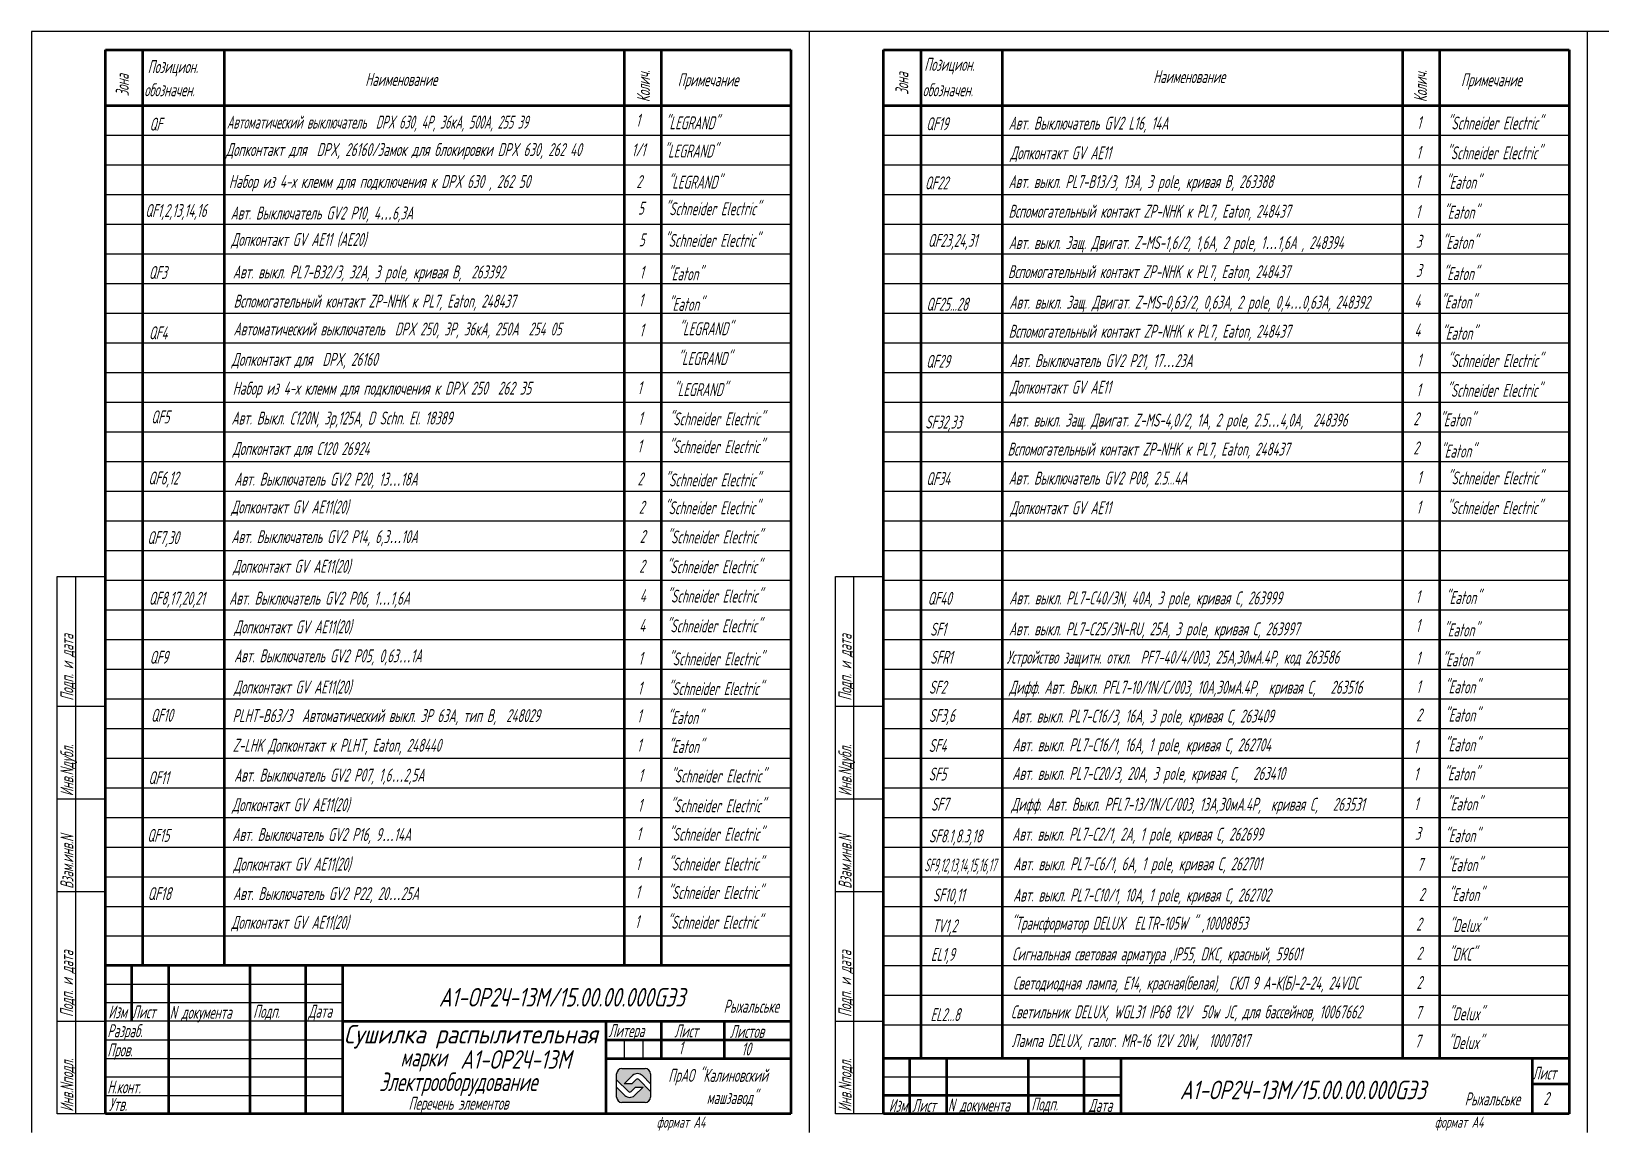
# Model space of a CAD drawing. Header units: millimetres. Extents: x 14016 to 19364, y 4274 to 5404.
# Drawn here: x 14016 to 14439.5, y 4570.8 to 4867.6 of the extents above; entities that cross this region are included whole.
import ezdxf
from ezdxf.enums import TextEntityAlignment as Align

# ---------------------------------------------------------------- set-up
doc = ezdxf.new("R2010")
doc.units = ezdxf.units.MM
doc.header["$LTSCALE"] = 15
doc.layers.add('0.35 TEXT', color=7, linetype='Continuous', lineweight=35)
doc.layers.add('LWT 0.6', color=7, linetype='Continuous', lineweight=50)
doc.styles.add('33', font='gost.shx', dxfattribs={"width": 0.7, "oblique": 15, "height": 3.5})
doc.styles.add('34', font='gost.shx', dxfattribs={"width": 0.8, "oblique": 15, "height": 3.5})
doc.styles.add('35', font='gost.shx', dxfattribs={"width": 0.7, "oblique": 15, "height": 5})

msp = doc.modelspace()

# ---------------------------------------------------------------- hatches: boundary and pattern name
msp.add_hatch(color=256).paths.add_polyline_path([(14178.25, 4585.94, -0.384049), (14180.9, 4585.9), (14183.1, 4583.7), (14183.1, 4586.36, 0.414214), (14181.66, 4587.8), (14175.39, 4587.8, 0.414214), (14173.95, 4586.36), (14173.95, 4584.79), (14177.13, 4581.61, 0.384049), (14177.85, 4581.6), (14179.04, 4582.78), (14181.08, 4582.78), (14178.8, 4580.51, -0.384049), (14176.15, 4580.56), (14173.95, 4582.76), (14173.95, 4580.09, 0.414214), (14175.39, 4578.65), (14181.66, 4578.65, 0.414214), (14183.1, 4580.09), (14183.1, 4581.66), (14179.91, 4584.84, 0.384049), (14179.19, 4584.86), (14178.01, 4583.67), (14175.97, 4583.67)])

# ---------------------------------------------------------------- linework, layer by layer
for p, q in [((14226, 4867.56, -0.02), (14016, 4867.56, -0.02)), ((14016, 4867.56, -0.02), (14016, 4570.56, -0.02)), ((14226, 4570.56, -0.02), (14226, 4867.56, -0.02)), ((14436, 4867.56, -0.02), (14226, 4867.56, -0.02)), ((14646, 4867.56, -0.02), (14436, 4867.56, -0.02)), ((14436, 4570.56, -0.02), (14436, 4867.56, -0.02)), ((14036, 4839.56, -0.02), (14221, 4839.56, -0.02)), ((14246, 4839.56, -0.02), (14431, 4839.56, -0.02)), ((14036, 4831.56, -0.02), (14221, 4831.56, -0.02)), ((14246, 4831.56, -0.02), (14431, 4831.56, -0.02)), ((14036, 4823.56, -0.02), (14221, 4823.56, -0.02)), ((14246, 4823.56, -0.02), (14431, 4823.56, -0.02)), ((14036, 4815.56, -0.02), (14221, 4815.56, -0.02)), ((14246, 4815.56, -0.02), (14431, 4815.56, -0.02)), ((14036, 4807.56, -0.02), (14221, 4807.56, -0.02)), ((14246, 4807.56, -0.02), (14431, 4807.56, -0.02)), ((14036, 4799.56, -0.02), (14221, 4799.56, -0.02)), ((14246, 4799.56, -0.02), (14431, 4799.56, -0.02)), ((14036, 4791.56, -0.02), (14221, 4791.56, -0.02)), ((14246, 4791.56, -0.02), (14431, 4791.56, -0.02)), ((14036, 4783.56, -0.02), (14221, 4783.56, -0.02)), ((14246, 4783.56, -0.02), (14431, 4783.56, -0.02)), ((14036, 4775.56, -0.02), (14221, 4775.56, -0.02)), ((14246, 4775.56, -0.02), (14431, 4775.56, -0.02)), ((14036, 4767.56, -0.02), (14221, 4767.56, -0.02)), ((14246, 4767.56, -0.02), (14431, 4767.56, -0.02)), ((14036, 4759.56, -0.02), (14221, 4759.56, -0.02)), ((14246, 4759.56, -0.02), (14431, 4759.56, -0.02)), ((14036, 4751.56, -0.02), (14221, 4751.56, -0.02)), ((14246, 4751.56, -0.02), (14431, 4751.56, -0.02)), ((14036, 4743.56, -0.02), (14221, 4743.56, -0.02)), ((14246, 4743.56, -0.02), (14431, 4743.56, -0.02)), ((14036, 4735.56, -0.02), (14221, 4735.56, -0.02)), ((14246, 4735.56, -0.02), (14431, 4735.56, -0.02)), ((14036, 4727.56, -0.02), (14221, 4727.56, -0.02)), ((14246, 4727.56, -0.02), (14431, 4727.56, -0.02)), ((14023, 4575.56, -0.02), (14023, 4720.56, -0.02)), ((14023, 4720.56, -0.02), (14036, 4720.56, -0.02)), ((14028, 4575.56, -0.02), (14028, 4720.56, -0.02)), ((14036, 4719.56, -0.02), (14221, 4719.56, -0.02)), ((14233, 4575.56, -0.02), (14233, 4720.56, -0.02)), ((14233, 4720.56, -0.02), (14246, 4720.56, -0.02)), ((14238, 4575.56, -0.02), (14238, 4720.56, -0.02)), ((14246, 4719.56, -0.02), (14431, 4719.56, -0.02)), ((14036, 4711.56, -0.02), (14221, 4711.56, -0.02)), ((14246, 4711.56, -0.02), (14431, 4711.56, -0.02)), ((14036, 4703.56, -0.02), (14221, 4703.56, -0.02)), ((14246, 4703.56, -0.02), (14431, 4703.56, -0.02)), ((14036, 4695.56, -0.02), (14221, 4695.56, -0.02)), ((14246, 4695.56, -0.02), (14431, 4695.56, -0.02)), ((14023, 4685.56, -0.02), (14036, 4685.56, -0.02)), ((14036, 4687.56, -0.02), (14221, 4687.56, -0.02)), ((14233, 4685.56, -0.02), (14246, 4685.56, -0.02)), ((14246, 4687.56, -0.02), (14431, 4687.56, -0.02)), ((14036, 4679.56, -0.02), (14221, 4679.56, -0.02)), ((14246, 4679.56, -0.02), (14431, 4679.56, -0.02)), ((14036, 4671.56, -0.02), (14221, 4671.56, -0.02)), ((14246, 4671.56, -0.02), (14431, 4671.56, -0.02)), ((14036, 4663.56, -0.02), (14221, 4663.56, -0.02)), ((14246, 4663.56, -0.02), (14431, 4663.56, -0.02)), ((14023, 4660.56, -0.02), (14036, 4660.56, -0.02)), ((14233, 4660.56, -0.02), (14246, 4660.56, -0.02)), ((14036, 4655.56, -0.02), (14221, 4655.56, -0.02)), ((14246, 4655.56, -0.02), (14431, 4655.56, -0.02)), ((14036, 4647.56, -0.02), (14221, 4647.56, -0.02)), ((14246, 4647.56, -0.02), (14256, 4647.56, -0.02)), ((14256, 4647.56, -0.02), (14431, 4647.56, -0.02)), ((14036, 4639.56, -0.02), (14221, 4639.56, -0.02)), ((14246, 4639.56, -0.02), (14431, 4639.56, -0.02)), ((14246, 4639.56, -0.02), (14431, 4639.56, -0.02)), ((14023, 4635.56, -0.02), (14036, 4635.56, -0.02)), ((14233, 4635.56, -0.02), (14246, 4635.56, -0.02)), ((14036, 4631.56, -0.02), (14221, 4631.56, -0.02)), ((14246, 4631.56, -0.02), (14431, 4631.56, -0.02)), ((14036, 4623.56, -0.02), (14221, 4623.56, -0.02)), ((14246, 4623.56, -0.02), (14278, 4623.56, -0.02)), ((14278, 4623.56, -0.02), (14431, 4623.56, -0.02)), ((14246, 4615.56, -0.02), (14431, 4615.56, -0.02)), ((14246, 4615.56, -0.02), (14431, 4615.56, -0.02)), ((14036, 4610.56, -0.02), (14100, 4610.56, -0.02)), ((14100, 4605.56, -0.02), (14036, 4605.56, -0.02)), ((14246, 4607.56, -0.02), (14431, 4607.56, -0.02)), ((14246, 4607.56, -0.02), (14431, 4607.56, -0.02)), ((14023, 4600.56, -0.02), (14036, 4600.56, -0.02)), ((14100, 4600.56, -0.02), (14036, 4600.56, -0.02)), ((14233, 4600.56, -0.02), (14246, 4600.56, -0.02)), ((14246, 4599.56, -0.02), (14431, 4599.56, -0.02)), ((14036, 4595.56, -0.02), (14100, 4595.56, -0.02)), ((14176, 4595.56, -0.02), (14176, 4590.56, -0.02)), ((14181, 4595.56, -0.02), (14181, 4590.56, -0.02)), ((14036, 4590.56, -0.02), (14100, 4590.56, -0.02)), ((14175.39, 4587.8, -0.02), (14181.66, 4587.8, -0.02)), ((14036, 4585.56, -0.02), (14100, 4585.56, -0.02)), ((14173.95, 4580.09, -0.02), (14173.95, 4586.36, -0.02)), ((14173.95, 4584.79, -0.02), (14177.13, 4581.61, -0.02)), ((14173.95, 4582.76, -0.02), (14176.15, 4580.56, -0.02)), ((14175.97, 4583.67, -0.02), (14178.25, 4585.94, -0.02)), ((14178.01, 4583.67, -0.02), (14175.97, 4583.67, -0.02)), ((14179.04, 4582.78, -0.02), (14177.85, 4581.6, -0.02)), ((14178.01, 4583.67, -0.02), (14179.19, 4584.86, -0.02)), ((14181.08, 4582.78, -0.02), (14178.8, 4580.51, -0.02)), ((14179.04, 4582.78, -0.02), (14181.08, 4582.78, -0.02)), ((14183.1, 4581.66, -0.02), (14179.91, 4584.84, -0.02)), ((14183.1, 4583.7, -0.02), (14180.9, 4585.9, -0.02)), ((14183.1, 4586.36, -0.02), (14183.1, 4580.09, -0.02)), ((14246, 4585.56, -0.02), (14310, 4585.56, -0.02)), ((14036, 4580.56, -0.02), (14100, 4580.56, -0.02)), ((14181.66, 4578.65, -0.02), (14175.39, 4578.65, -0.02)), ((14036, 4575.56, -0.02), (14023, 4575.56, -0.02)), ((14246, 4575.56, -0.02), (14233, 4575.56, -0.02))]:
    msp.add_line(p, q)
for centre, radius, start, end in [((14175.39, 4586.36, -0.02), 1.44, 90, 180), ((14181.66, 4586.36, -0.02), 1.44, 0, 90), ((14179.55, 4584.45, -0.02), 1.98, 46.9857, 131.0226), ((14179.55, 4584.45, -0.02), 0.541, 46.9857, 131.0226), ((14175.39, 4580.09, -0.02), 1.44, 180, 270), ((14177.5, 4582.01, -0.02), 1.98, 226.9857, 311.0226), ((14177.5, 4582.01, -0.02), 0.541, 226.9857, 311.0226), ((14181.66, 4580.09, -0.02), 1.44, 270, 0)]:
    msp.add_arc(centre, radius, start, end)
at = {"layer": 'LWT 0.6'}
for p, q in [((14036, 4862.56, -0.02), (14221, 4862.56, -0.02)), ((14036, 4575.56, -0.02), (14036, 4862.56, -0.02)), ((14046, 4862.56, -0.02), (14046, 4615.56, -0.02)), ((14068, 4862.56, -0.02), (14068, 4615.56, -0.02)), ((14176, 4862.56, -0.02), (14176, 4615.56, -0.02)), ((14186, 4862.56, -0.02), (14186, 4615.56, -0.02)), ((14221, 4862.56, -0.02), (14221, 4575.56, -0.02)), ((14246, 4862.56, -0.02), (14431, 4862.56, -0.02)), ((14246, 4575.56, -0.02), (14246, 4862.56, -0.02)), ((14256, 4862.56, -0.02), (14256, 4590.56, -0.02)), ((14278, 4862.56, -0.02), (14278, 4590.56, -0.02)), ((14386, 4862.56, -0.02), (14386, 4590.56, -0.02)), ((14396, 4862.56, -0.02), (14396, 4590.56, -0.02)), ((14431, 4862.56, -0.02), (14431, 4575.56, -0.02)), ((14036, 4847.56, -0.02), (14221, 4847.56, -0.02)), ((14246, 4847.56, -0.02), (14431, 4847.56, -0.02)), ((14221, 4615.56, -0.02), (14036, 4615.56, -0.02)), ((14043, 4615.56, -0.02), (14043, 4600.56, -0.02)), ((14053, 4615.56, -0.02), (14053, 4575.56, -0.02)), ((14075, 4615.56, -0.02), (14075, 4575.56, -0.02)), ((14090, 4615.56, -0.02), (14090, 4575.56, -0.02)), ((14100, 4615.56, -0.02), (14100, 4575.56, -0.02)), ((14100, 4600.56, -0.02), (14221, 4600.56, -0.02)), ((14171, 4600.56, -0.02), (14171, 4575.56, -0.02)), ((14186, 4600.56, -0.02), (14186, 4590.56, -0.02)), ((14203, 4600.56, -0.02), (14203, 4590.56, -0.02)), ((14171, 4595.56, -0.02), (14221, 4595.56, -0.02)), ((14171, 4590.56, -0.02), (14221, 4590.56, -0.02)), ((14431, 4590.56, -0.02), (14246, 4590.56, -0.02)), ((14253, 4590.56, -0.02), (14253, 4575.56, -0.02)), ((14263, 4590.56, -0.02), (14263, 4575.56, -0.02)), ((14285, 4590.56, -0.02), (14285, 4575.56, -0.02)), ((14300, 4590.56, -0.02), (14300, 4575.56, -0.02)), ((14310, 4590.56, -0.02), (14310, 4575.56, -0.02)), ((14421, 4590.56, -0.02), (14421, 4575.56, -0.02)), ((14431, 4583.56, -0.02), (14421, 4583.56, -0.02)), ((14310, 4580.56, -0.02), (14246, 4580.56, -0.02)), ((14221, 4575.56, -0.02), (14036, 4575.56, -0.02)), ((14431, 4575.56, -0.02), (14246, 4575.56, -0.02))]:
    msp.add_line(p, q, dxfattribs=at)

# ---------------------------------------------------------------- texts
at = {"layer": '0.35 TEXT', "oblique": 15}
for s, height, style, width, p in [('Позицион.', 3.5, '34', 0.75, (14047.4, 4856.31, -0.02)), ('Позицион.', 3.5, '34', 0.75, (14256.97, 4856.91, -0.02)), ('обозначен.', 3.5, '34', 0.75, (14046.48, 4850.05, -0.02)), ('Наименование', 3.5, '34', 0.75, (14106.11, 4852.85, -0.02)), ('Примечание', 3.5, '34', 0.75, (14190.44, 4852.76, -0.02)), ('обозначен.', 3.5, '34', 0.75, (14256.53, 4850.05, -0.02)), ('Наименование', 3.5, '34', 0.75, (14318.76, 4853.61, -0.02)), ('Примечание', 3.5, '34', 0.75, (14401.83, 4852.76, -0.02)), ('Автоматический выключатель  DPX 630, 4P, 36кА, 500A, 255 39 ', 3.5, '34', 0.692776, (14068.75, 4841.34, -0.02)), ('1', 3.5, '34', 0.75, (14179.18, 4841.87, -0.02)), (' "LEGRAND"', 3.5, '34', 0.75, (14185.65, 4841.15, -0.02)), ('"Schneider Electric"', 3.5, '34', 0.75, (14398.02, 4841.09, -0.02)), ('QF', 3.5, '34', 0.75, (14047.89, 4840.79, -0.02)), ('QF19', 3.5, '34', 0.75, (14257.46, 4840.9, -0.02)), ('Авт. Выключатель GV2 L16, 14А', 3.5, '34', 0.75, (14279.73, 4841.05, -0.02)), ('1', 3.5, '34', 0.75, (14389.96, 4841.23, -0.02)), ('Допконтакт для  DPX, 26160/Замок для блокировки DPX 630, 262 40', 3.5, '34', 0.766217, (14068.52, 4833.93, -0.02)), ('1/1', 3.5, '34', 0.75, (14178.01, 4833.87, -0.02)), (' "LEGRAND"', 3.5, '34', 0.75, (14185.26, 4833.54, -0.02)), ('Допконтакт GV AE11', 3.5, '34', 0.75, (14280.17, 4833.05, -0.02)), ('1', 3.5, '34', 0.75, (14389.8, 4833.2, -0.02)), ('"Schneider Electric"', 3.5, '34', 0.75, (14397.85, 4833.06, -0.02)), ('Набор из 4-х клемм для подключения к DPX 630 , 262 50 ', 3.5, '34', 0.766217, (14069.31, 4825.33, -0.02)), ('2', 3.5, '34', 0.75, (14179.27, 4825.29, -0.02)), (' "LEGRAND"', 3.5, '34', 0.75, (14186.39, 4825.14, -0.02)), ('QF22', 3.5, '34', 0.75, (14257.12, 4824.94, -0.02)), ('Авт. выкл. PL7-B13/3, 13A, 3 pole, кривая B, 263388', 3.5, '34', 0.75, (14279.7, 4825.29, -0.02)), ('1', 3.5, '34', 0.75, (14389.59, 4825.32, -0.02)), ('"Eaton"', 3.5, '34', 0.75, (14397.53, 4825.08, -0.02)), ('QF1,2,13,14,16', 3.5, '34', 0.75, (14046.71, 4817.5, -0.02)), ('Авт. Выключатель GV2 P10, 4…6,3А', 3.5, '34', 0.75, (14069.77, 4816.82, -0.02)), ('5', 3.5, '34', 0.75, (14179.71, 4818.12, -0.02)), ('"Schneider Electric"', 3.5, '34', 0.75, (14186.93, 4817.97, -0.02)), ('Вспомогательный контакт ZP-NHK к PL7, Eaton, 248437', 3.5, '34', 0.75, (14279.7, 4817.29, -0.02)), ('1', 3.5, '34', 0.75, (14389.62, 4817.2, -0.02)), ('"Eaton"', 3.5, '34', 0.75, (14397.04, 4817.01, -0.02)), ('Допконтакт GV AE11 (AE20)', 3.5, '34', 0.75, (14069.94, 4809.68, -0.02)), ('5', 3.5, '34', 0.75, (14179.94, 4809.58, -0.02)), ('"Schneider Electric"', 3.5, '34', 0.75, (14186.76, 4809.44, -0.02)), ('QF23,24,31', 3.5, '34', 0.75, (14257.94, 4809.44, -0.02)), ('Авт. выкл. Защ. Двигат. Z-MS-1,6/2, 1,6A, 2 pole, 1…1,6А , 248394 ', 3.5, '34', 0.75, (14279.76, 4808.84, -0.02)), ('3', 3.5, '34', 0.75, (14389.67, 4809.18, -0.02)), ('"Eaton"', 3.5, '34', 0.75, (14396.66, 4808.89, -0.02)), ('QF3', 3.5, '34', 0.75, (14047.69, 4800.78, -0.02)), ('Авт. выкл. PL7-B32/3, 32A, 3 pole, кривая B,  263392 ', 3.5, '34', 0.75, (14070.39, 4800.92, -0.02)), ('1', 3.5, '34', 0.75, (14180.17, 4800.87, -0.02)), ('"Eaton"', 3.5, '34', 0.75, (14187.61, 4800.4, -0.02)), ('Вспомогательный контакт ZP-NHK к PL7, Eaton, 248437', 3.5, '34', 0.75, (14279.56, 4801, -0.02)), ('3', 3.5, '34', 0.75, (14389.67, 4801.34, -0.02)), ('"Eaton"', 3.5, '34', 0.75, (14396.89, 4800.46, -0.02)), ('Вспомогательный контакт ZP-NHK к PL7, Eaton, 248437', 3.5, '34', 0.75, (14070.59, 4793.06, -0.02)), ('1', 3.5, '34', 0.75, (14179.95, 4793.36, -0.02)), ('"Eaton"', 3.5, '34', 0.75, (14187.83, 4792.18, -0.02)), ('QF25...28', 3.5, '34', 0.75, (14257.53, 4792.22, -0.02)), ('Авт. выкл. Защ. Двигат. Z-MS-0,63/2, 0,63A, 2 pole, 0,4…0,63А, 248392', 3.5, '34', 0.75, (14279.95, 4792.76, -0.02)), ('4', 3.5, '34', 0.75, (14389.26, 4793.11, -0.02)), ('"Eaton"', 3.5, '34', 0.75, (14396.26, 4792.82, -0.02)), (' "LEGRAND"', 3.5, '34', 0.75, (14189.29, 4785.61, -0.02)), ('QF4', 3.5, '34', 0.75, (14047.73, 4784.5, -0.02)), ('Автоматический выключатель  DPX 250, 3P, 36кА, 250A  254 05 ', 3.5, '34', 0.75, (14070.57, 4785.54, -0.02)), ('1', 3.5, '34', 0.75, (14180.12, 4785.24, -0.02)), ('Вспомогательный контакт ZP-NHK к PL7, Eaton, 248437', 3.5, '34', 0.75, (14279.75, 4784.92, -0.02)), ('4', 3.5, '34', 0.75, (14389.26, 4785.26, -0.02)), ('"Eaton"', 3.5, '34', 0.75, (14396.49, 4784.39, -0.02)), (' "LEGRAND"', 3.5, '34', 0.75, (14189.03, 4777.59, -0.02)), ('Допконтакт для  DPX, 26160', 3.5, '34', 0.766217, (14070.07, 4777.34, -0.02)), ('QF29', 3.5, '34', 0.75, (14257.46, 4776.82, -0.02)), ('Авт. Выключатель GV2 P21, 17…23А', 3.5, '34', 0.75, (14280.03, 4777, -0.02)), ('1', 3.5, '34', 0.75, (14389.96, 4777.15, -0.02)), ('"Schneider Electric"', 3.5, '34', 0.75, (14398.02, 4777.01, -0.02)), ('Набор из 4-х клемм для подключения к DPX 250  262 35 ', 3.5, '34', 0.766217, (14070.33, 4769.57, -0.02)), ('1', 3.5, '34', 0.75, (14179.6, 4769.72, -0.02)), (' "LEGRAND"', 3.5, '34', 0.75, (14187.87, 4769.19, -0.02)), ('Допконтакт GV AE11', 3.5, '34', 0.75, (14280.17, 4769.85, -0.02)), ('"Schneider Electric"', 3.5, '34', 0.75, (14397.85, 4768.98, -0.02)), ('1', 3.5, '34', 0.75, (14389.8, 4769.12, -0.02)), ('QF5', 3.5, '34', 0.75, (14048.33, 4761.82, -0.02)), ('Авт. Выкл. C120N, 3p,125A, D Schn. El. 18389 ', 3.5, '34', 0.75, (14070.01, 4761.52, -0.02)), ('1', 3.5, '34', 0.75, (14179.79, 4761.47, -0.02)), ('"Schneider Electric"', 3.5, '34', 0.75, (14188.01, 4761.3, -0.02)), ('Авт. выкл. Защ. Двигат. Z-MS-4,0/2, 1A, 2 pole, 2.5…4,0А,  248396 ', 3.5, '34', 0.75, (14279.66, 4760.97, -0.02)), ('2', 3.5, '34', 0.75, (14388.97, 4761.32, -0.02)), ('"Eaton"', 3.5, '34', 0.75, (14395.97, 4761.03, -0.02)), ('SF32,33', 3.5, '34', 0.75, (14257.24, 4760.43, -0.02)), ('Допконтакт для С120 26924 ', 3.5, '34', 0.75, (14070.36, 4753.28, -0.02)), ('1', 3.5, '34', 0.75, (14179.57, 4753.96, -0.02)), ('"Schneider Electric"', 3.5, '34', 0.75, (14187.9, 4753.79, -0.02)), ('Вспомогательный контакт ZP-NHK к PL7, Eaton, 248437', 3.5, '34', 0.75, (14279.45, 4753.14, -0.02)), ('2', 3.5, '34', 0.75, (14388.97, 4753.47, -0.02)), ('"Eaton"', 3.5, '34', 0.75, (14396.2, 4752.6, -0.02)), ('QF6,12', 3.5, '34', 0.75, (14047.55, 4745.34, -0.02)), ('Авт. Выключатель GV2 P20, 13…18А', 3.5, '34', 0.75, (14070.77, 4745.04, -0.02)), ('2', 3.5, '34', 0.75, (14179.57, 4745.09, -0.02)), ('"Schneider Electric"', 3.5, '34', 0.75, (14186.87, 4744.83, -0.02)), ('QF34', 3.5, '34', 0.75, (14257.49, 4745.18, -0.02)), ('Авт. Выключатель GV2 P08, 2.5...4А', 3.5, '34', 0.75, (14279.75, 4745.33, -0.02)), ('1', 3.5, '34', 0.75, (14389.99, 4745.51, -0.02)), ('"Schneider Electric"', 3.5, '34', 0.75, (14398.04, 4745.37, -0.02)), ('Допконтакт GV AE11(20)', 3.5, '34', 0.75, (14069.94, 4737.52, -0.02)), ('2', 3.5, '34', 0.75, (14179.94, 4737.46, -0.02)), ('"Schneider Electric"', 3.5, '34', 0.75, (14186.76, 4737.32, -0.02)), ('Допконтакт GV AE11', 3.5, '34', 0.75, (14280.2, 4737.33, -0.02)), ('1', 3.5, '34', 0.75, (14389.82, 4737.48, -0.02)), ('"Schneider Electric"', 3.5, '34', 0.75, (14397.87, 4737.34, -0.02)), ('QF7,30', 3.5, '34', 0.75, (14047.29, 4729.26, -0.02)), ('Авт. Выключатель GV2 P14, 6,3…10А', 3.5, '34', 0.75, (14069.98, 4729.52, -0.02)), ('2', 3.5, '34', 0.75, (14180.19, 4729.58, -0.02)), ('"Schneider Electric"', 3.5, '34', 0.75, (14187.41, 4729.44, -0.02)), ('Допконтакт GV AE11(20)', 3.5, '34', 0.75, (14070.42, 4721.52, -0.02)), ('2', 3.5, '34', 0.75, (14180.03, 4721.55, -0.02)), ('"Schneider Electric"', 3.5, '34', 0.75, (14187.24, 4721.41, -0.02)), ('QF8,17,20,21', 3.5, '34', 0.75, (14047.69, 4712.91, -0.02)), ('Авт. Выключатель GV2 P06, 1…1,6А', 3.5, '34', 0.75, (14069.39, 4712.93, -0.02)), ('4', 3.5, '34', 0.75, (14180.19, 4713.63, -0.02)), ('"Schneider Electric"', 3.5, '34', 0.75, (14187.41, 4713.49, -0.02)), ('QF40', 3.5, '34', 0.75, (14257.89, 4712.88, -0.02)), ('Авт. выкл. PL7-C40/3N, 40A, 3 pole, кривая С, 263999', 3.5, '34', 0.75, (14279.94, 4712.99, -0.02)), ('1', 3.5, '34', 0.75, (14389.59, 4713.33, -0.02)), ('"Eaton"', 3.5, '34', 0.75, (14397.53, 4713.09, -0.02)), ('"Schneider Electric"', 3.5, '34', 0.75, (14187.24, 4705.46, -0.02)), ('Допконтакт GV AE11(20)', 3.5, '34', 0.75, (14070.76, 4705.19, -0.02)), ('4', 3.5, '34', 0.75, (14180.03, 4705.6, -0.02)), ('SF1', 3.5, '34', 0.75, (14258.55, 4704.55, -0.02)), ('Авт. выкл. PL7-C25/3N-RU, 25A, 3 pole, кривая С, 263997', 3.5, '34', 0.75, (14279.82, 4704.65, -0.02)), ('1', 3.5, '34', 0.75, (14389.62, 4705.54, -0.02)), ('"Eaton"', 3.5, '34', 0.75, (14397.04, 4704.35, -0.02)), ('Авт. Выключатель GV2 P05, 0,63…1А', 3.5, '34', 0.75, (14070.73, 4697.38, -0.02)), ('QF9', 3.5, '34', 0.75, (14047.93, 4696.99, -0.02)), ('1', 3.5, '34', 0.75, (14179.83, 4696.7, -0.02)), ('"Schneider Electric"', 3.5, '34', 0.75, (14187.88, 4696.56, -0.02)), ('SFR1', 3.5, '34', 0.75, (14258.57, 4696.98, -0.02)), ('Устройство защитн. откл.  PF7-40/4/003, 25A,30мА.4P, код 263586', 3.5, '34', 0.75, (14279.19, 4697.01, -0.02)), ('1', 3.5, '34', 0.75, (14389.68, 4696.79, -0.02)), ('"Eaton"', 3.5, '34', 0.75, (14396.6, 4696.3, -0.02)), ('Допконтакт GV AE11(20)', 3.5, '34', 0.75, (14070.68, 4688.96, -0.02)), ('"Schneider Electric"', 3.5, '34', 0.75, (14187.71, 4688.54, -0.02)), ('SF2', 3.5, '34', 0.75, (14258.23, 4688.91, -0.02)), ('Дифф. Авт. Выкл. PFL7-10/1N/C/003, 10A,30мА.4P,  кривая С,   263516 ', 3.5, '34', 0.75, (14279.9, 4688.91, -0.02)), ('1', 3.5, '34', 0.75, (14389.77, 4689.06, -0.02)), ('"Eaton"', 3.5, '34', 0.75, (14397.28, 4689, -0.02)), ('1', 3.5, '34', 0.75, (14179.66, 4688.67, -0.02)), ('QF10', 3.5, '34', 0.75, (14048.27, 4681.34, -0.02)), ('PLHT-B63/3  Автоматический выкл. 3Р 63А, тип B,  248029 ', 3.5, '34', 0.75, (14070.3, 4681.25, -0.02)), ('1', 3.5, '34', 0.75, (14179.49, 4681.19, -0.02)), ('"Eaton"', 3.5, '34', 0.75, (14187.52, 4680.73, -0.02)), ('SF3,6', 3.5, '34', 0.75, (14258.23, 4681.28, -0.02)), ('Авт. выкл. PL7-C16/3, 16A, 3 pole, кривая С, 263409', 3.5, '34', 0.75, (14280.5, 4681.13, -0.02)), ('2', 3.5, '34', 0.75, (14389.77, 4681.43, -0.02)), ('"Eaton"', 3.5, '34', 0.75, (14397.28, 4681.37, -0.02)), ('Z-LHK Допконтакт к PLHT, Eaton, 248440', 3.5, '34', 0.75, (14070.33, 4673.25, -0.02)), ('1', 3.5, '34', 0.75, (14179.47, 4673.29, -0.02)), ('"Eaton"', 3.5, '34', 0.75, (14187.74, 4672.9, -0.02)), ('SF4', 3.5, '34', 0.75, (14258.17, 4673.19, -0.02)), ('Авт. выкл. PL7-C16/1, 16A, 1 pole, кривая С, 262704', 3.5, '34', 0.75, (14280.75, 4673.37, -0.02)), ('1', 3.5, '34', 0.75, (14389.07, 4672.86, -0.02)), ('"Eaton"', 3.5, '34', 0.75, (14397.28, 4673.37, -0.02)), ('QF11', 3.5, '34', 0.75, (14047.58, 4664.5, -0.02)), ('Авт. Выключатель GV2 P07, 1,6…2,5А', 3.5, '34', 0.75, (14070.72, 4665.21, -0.02)), ('1', 3.5, '34', 0.75, (14179.84, 4665.1, -0.02)), ('"Schneider Electric"', 3.5, '34', 0.75, (14188.41, 4664.96, -0.02)), ('SF5', 3.5, '34', 0.75, (14258.17, 4665.49, -0.02)), ('Авт. выкл. PL7-C20/3, 20A, 3 pole, кривая С,   263410 ', 3.5, '34', 0.75, (14280.75, 4665.66, -0.02)), ('1', 3.5, '34', 0.75, (14389.12, 4665.51, -0.02)), ('"Eaton"', 3.5, '34', 0.75, (14397.06, 4665.52, -0.02)), ('Допконтакт GV AE11(20)', 3.5, '34', 0.75, (14070.18, 4657.21, -0.02)), ('1', 3.5, '34', 0.75, (14179.68, 4657.07, -0.02)), ('"Schneider Electric"', 3.5, '34', 0.75, (14188.24, 4656.93, -0.02)), ('SF7', 3.5, '34', 0.75, (14258.79, 4657.34, -0.02)), ('Дифф. Авт. Выкл. PFL7-13/1N/C/003, 13A,30мА.4P,  кривая С,   263531 ', 3.5, '34', 0.75, (14280.46, 4657.33, -0.02)), ('1', 3.5, '34', 0.75, (14389.2, 4657.49, -0.02)), ('"Eaton"', 3.5, '34', 0.75, (14397.84, 4657.42, -0.02)), ('QF15', 3.5, '34', 0.75, (14047.27, 4648.95, -0.02)), ('Авт. Выключатель GV2 P16, 9…14А', 3.5, '34', 0.75, (14070.24, 4649.18, -0.02)), ('1', 3.5, '34', 0.75, (14179.32, 4649.38, -0.02)), ('"Schneider Electric"', 3.5, '34', 0.75, (14187.88, 4649.24, -0.02)), ('SF8.1,8.3,18', 3.5, '34', 0.75, (14258.25, 4648.78, -0.02)), ('Авт. выкл. PL7-C2/1, 2A, 1 pole, кривая С, 262699', 3.5, '34', 0.75, (14280.71, 4649.27, -0.02)), ('3', 3.5, '34', 0.75, (14389.41, 4649.49, -0.02)), ('"Eaton"', 3.5, '34', 0.75, (14397.3, 4648.86, -0.02)), ('Допконтакт GV AE11(20)', 3.5, '34', 0.75, (14070.52, 4641.18, -0.02)), ('1', 3.5, '34', 0.75, (14179.15, 4641.35, -0.02)), ('"Schneider Electric"', 3.5, '34', 0.75, (14187.71, 4641.21, -0.02)), ('SF9,12,13,14,15,16,17', 3.5, '34', 0.592217, (14256.96, 4640.95, -0.02)), ('Авт. выкл. PL7-C6/1, 6A, 1 pole, кривая С, 262701 ', 3.5, '34', 0.75, (14280.97, 4641.28, -0.02)), ('7', 3.5, '34', 0.75, (14389.98, 4641.1, -0.02)), ('"Eaton"', 3.5, '34', 0.75, (14397.87, 4641.03, -0.02)), ('"Schneider Electric"', 3.5, '34', 0.75, (14187.63, 4633.55, -0.02)), ('QF18', 3.5, '34', 0.785962, (14047.38, 4633.23, -0.02)), ('Авт. Выключатель GV2 P22, 20…25А', 3.5, '34', 0.75, (14070.42, 4633.24, -0.02)), ('1', 3.5, '34', 0.75, (14179.07, 4633.69, -0.02)), ('SF10,11', 3.5, '34', 0.75, (14259.3, 4632.87, -0.02)), ('Авт. выкл. PL7-C10/1, 10A, 1 pole, кривая С, 262702', 3.5, '34', 0.75, (14280.97, 4632.86, -0.02)), ('2', 3.5, '34', 0.75, (14390.46, 4633.02, -0.02)), ('"Eaton"', 3.5, '34', 0.75, (14398.35, 4632.95, -0.02)), ('Допконтакт GV AE11(20)', 3.5, '34', 0.75, (14069.98, 4625.49, -0.02)), ('1', 3.5, '34', 0.75, (14178.9, 4625.66, -0.02)), ('"Schneider Electric"', 3.5, '34', 0.75, (14187.46, 4625.52, -0.02)), ('"Трансформатор DELUX  ELTR-105W " ,10008853 ', 3.5, '34', 0.75, (14280.35, 4625.25, -0.02)), ('ТV1,2', 3.5, '34', 0.75, (14259.16, 4624.55, -0.02)), ('2', 3.5, '34', 0.75, (14389.7, 4625.02, -0.02)), ('"Delux"', 3.5, '34', 0.75, (14398.55, 4624.62, -0.02)), ('Сигнальная световая арматура ,IP55, DKC, красный, 59601', 3.5, '34', 0.75, (14280.69, 4616.96, -0.02)), ('2', 3.5, '34', 0.75, (14389.84, 4617.15, -0.02)), (' "DKC"', 3.5, '34', 0.75, (14397.06, 4616.9, -0.02)), ('EL1,9', 3.5, '34', 0.75, (14258.76, 4616.84, -0.02)), ('Светодиодная лампа, Е14, красная(белая),  СКЛ 9 А-К(Б)-2-24, 24VDC', 3.5, '34', 0.75, (14280.92, 4609.12, -0.02)), ('2', 3.5, '34', 0.75, (14389.82, 4609.28, -0.02)), ('Изм Лист', 3.5, '34', 0.75, (14036.78, 4601.33, -0.02)), ('N документа', 3.5, '34', 0.75, (14053.32, 4601.22, -0.02)), ('Подп.', 3.5, '34', 0.75, (14075.86, 4601.47, -0.02)), ('Дата', 3.5, '34', 0.75, (14090.74, 4601.53, -0.02)), ('Рыхальське ', 3.5, '34', 0.75, (14202.82, 4602.85, -0.02)), ('EL2...8', 3.5, '34', 0.75, (14258.65, 4600.6, -0.02)), ('Светильник DELUX, WGL31 IP68 12V  50w JC, для бассейнов, 10067662 ', 3.5, '34', 0.75, (14280.35, 4601.34, -0.02)), ('7', 3.5, '34', 0.75, (14389.57, 4601.2, -0.02)), ('"Delux"', 3.5, '34', 0.75, (14398.42, 4600.81, -0.02)), ('Разраб.', 3.5, '34', 0.75, (14036.49, 4596.26, -0.02)), ('Литера', 3.5, '34', 0.75, (14171.75, 4596.29, -0.02)), ('Лист', 3.5, '34', 0.75, (14189.52, 4596.2, -0.02)), ('Листов', 3.5, '34', 0.75, (14204.52, 4596.07, -0.02)), ('1', 3.5, '34', 0.75, (14190.68, 4591.64, -0.02)), ('Лампа DELUX, галог. MR-16 12V 20W,  10007817 ', 3.5, '34', 0.75, (14280.55, 4593.59, -0.02)), ('7', 3.5, '34', 0.75, (14389.37, 4593.45, -0.02)), ('"Delux"', 3.5, '34', 0.75, (14398.22, 4593.06, -0.02)), ('Пров.', 3.5, '34', 0.75, (14036.49, 4591.08, -0.02)), ('марки', 5, '35', 0.8, (14115.6, 4588.36, -0.02)), ('10', 3.5, '34', 0.75, (14207.63, 4591.32, -0.02)), ('Электрооборудование', 5, '35', 0.8, (14109.87, 4581.73, -0.02)), ('ПрАО "Калиновский', 3.5, '34', 0.75, (14187.89, 4584.22, -0.02)), ('Лист', 3.5, '34', 0.75, (14421.11, 4584.84, -0.02)), ('Н.конт.', 3.5, '34', 0.75, (14036.49, 4581.1, -0.02)), ('машзавод"', 3.5, '34', 0.75, (14198.23, 4578.23, -0.02)), ('Утв.', 3.5, '34', 0.75, (14036.93, 4576.39, -0.02)), ('Перечень элементов', 3.5, '34', 0.75, (14117.79, 4576.68, -0.02)), ('Изм Лист', 3.5, '34', 0.75, (14247.39, 4576.1, -0.02)), ('N документа', 3.5, '34', 0.75, (14263.32, 4576.22, -0.02)), ('Подп.', 3.5, '34', 0.75, (14285.86, 4576.47, -0.02)), ('Дата', 3.5, '34', 0.75, (14301.31, 4576.13, -0.02)), ('Рыхальське ', 3.5, '34', 0.75, (14402.82, 4577.85, -0.02)), ('2', 3.5, '34', 0.75, (14424.07, 4577.98, -0.02)), ('формат А4', 3, '33', 0.8, (14184.74, 4571.85, -0.02)), ('формат А4', 3, '33', 0.8, (14394.74, 4571.85, -0.02))]:
    msp.add_text(s, height=height, dxfattribs=dict(at, style=style, width=width)).set_placement(p)
at = {"layer": '0.35 TEXT', "style": '34', "oblique": 15, "width": 0.75}
for s, p in [('Зона', (14042.29, 4850.03, -0.02)), ('Колич.', (14182.94, 4848.47, -0.02)), ('Зона', (14252.67, 4850.49, -0.02)), ('Колич.', (14392.64, 4848.48, -0.02)), ('Подп. и дата', (14027.34, 4687.03, -0.02)), ('Подп. и дата', (14237.34, 4687.03, -0.02)), ('Инв.Nдубл.', (14027.34, 4661.27, -0.02)), ('Инв.Nдубл.', (14237.34, 4661.27, -0.02)), ('Взам.инв.N', (14027.34, 4636.29, -0.02)), ('Взам.инв.N', (14237.34, 4636.29, -0.02)), ('Подп. и дата', (14027.29, 4601.71, -0.02)), ('Подп. и дата', (14237.29, 4601.71, -0.02)), ('Инв.Nподл.', (14027.34, 4576.18, -0.02)), ('Инв.Nподл.', (14237.34, 4576.18, -0.02))]:
    msp.add_text(s, height=3.5, rotation=90, dxfattribs=at).set_placement(p)
at = {"layer": '0.35 TEXT', "style": '35', "oblique": 15}
for s, width, p, p2 in [('А1-ОР2Ч-13М/15.00.00.000GЭ3', 0.865952, (14125.97, 4604.53, -0.02), (14192.32, 4604.53, -0.02)), ('Сушилка распылительная', 1.068083, (14100.33, 4594.57, -0.02), (14168.8, 4594.57, -0.02)), ('А1-ОР2Ч-13M', 0.91613, (14131.76, 4587.75, -0.02), (14161.53, 4587.75, -0.02)), ('А1-ОР2Ч-13М/15.00.00.000GЭ3', 0.865952, (14325.97, 4579.53, -0.02), (14392.32, 4579.53, -0.02))]:
    msp.add_text(s, height=5, dxfattribs=dict(at, width=width)).set_placement(p, p2, align=Align.FIT)

doc.saveas('drawing.dxf')
